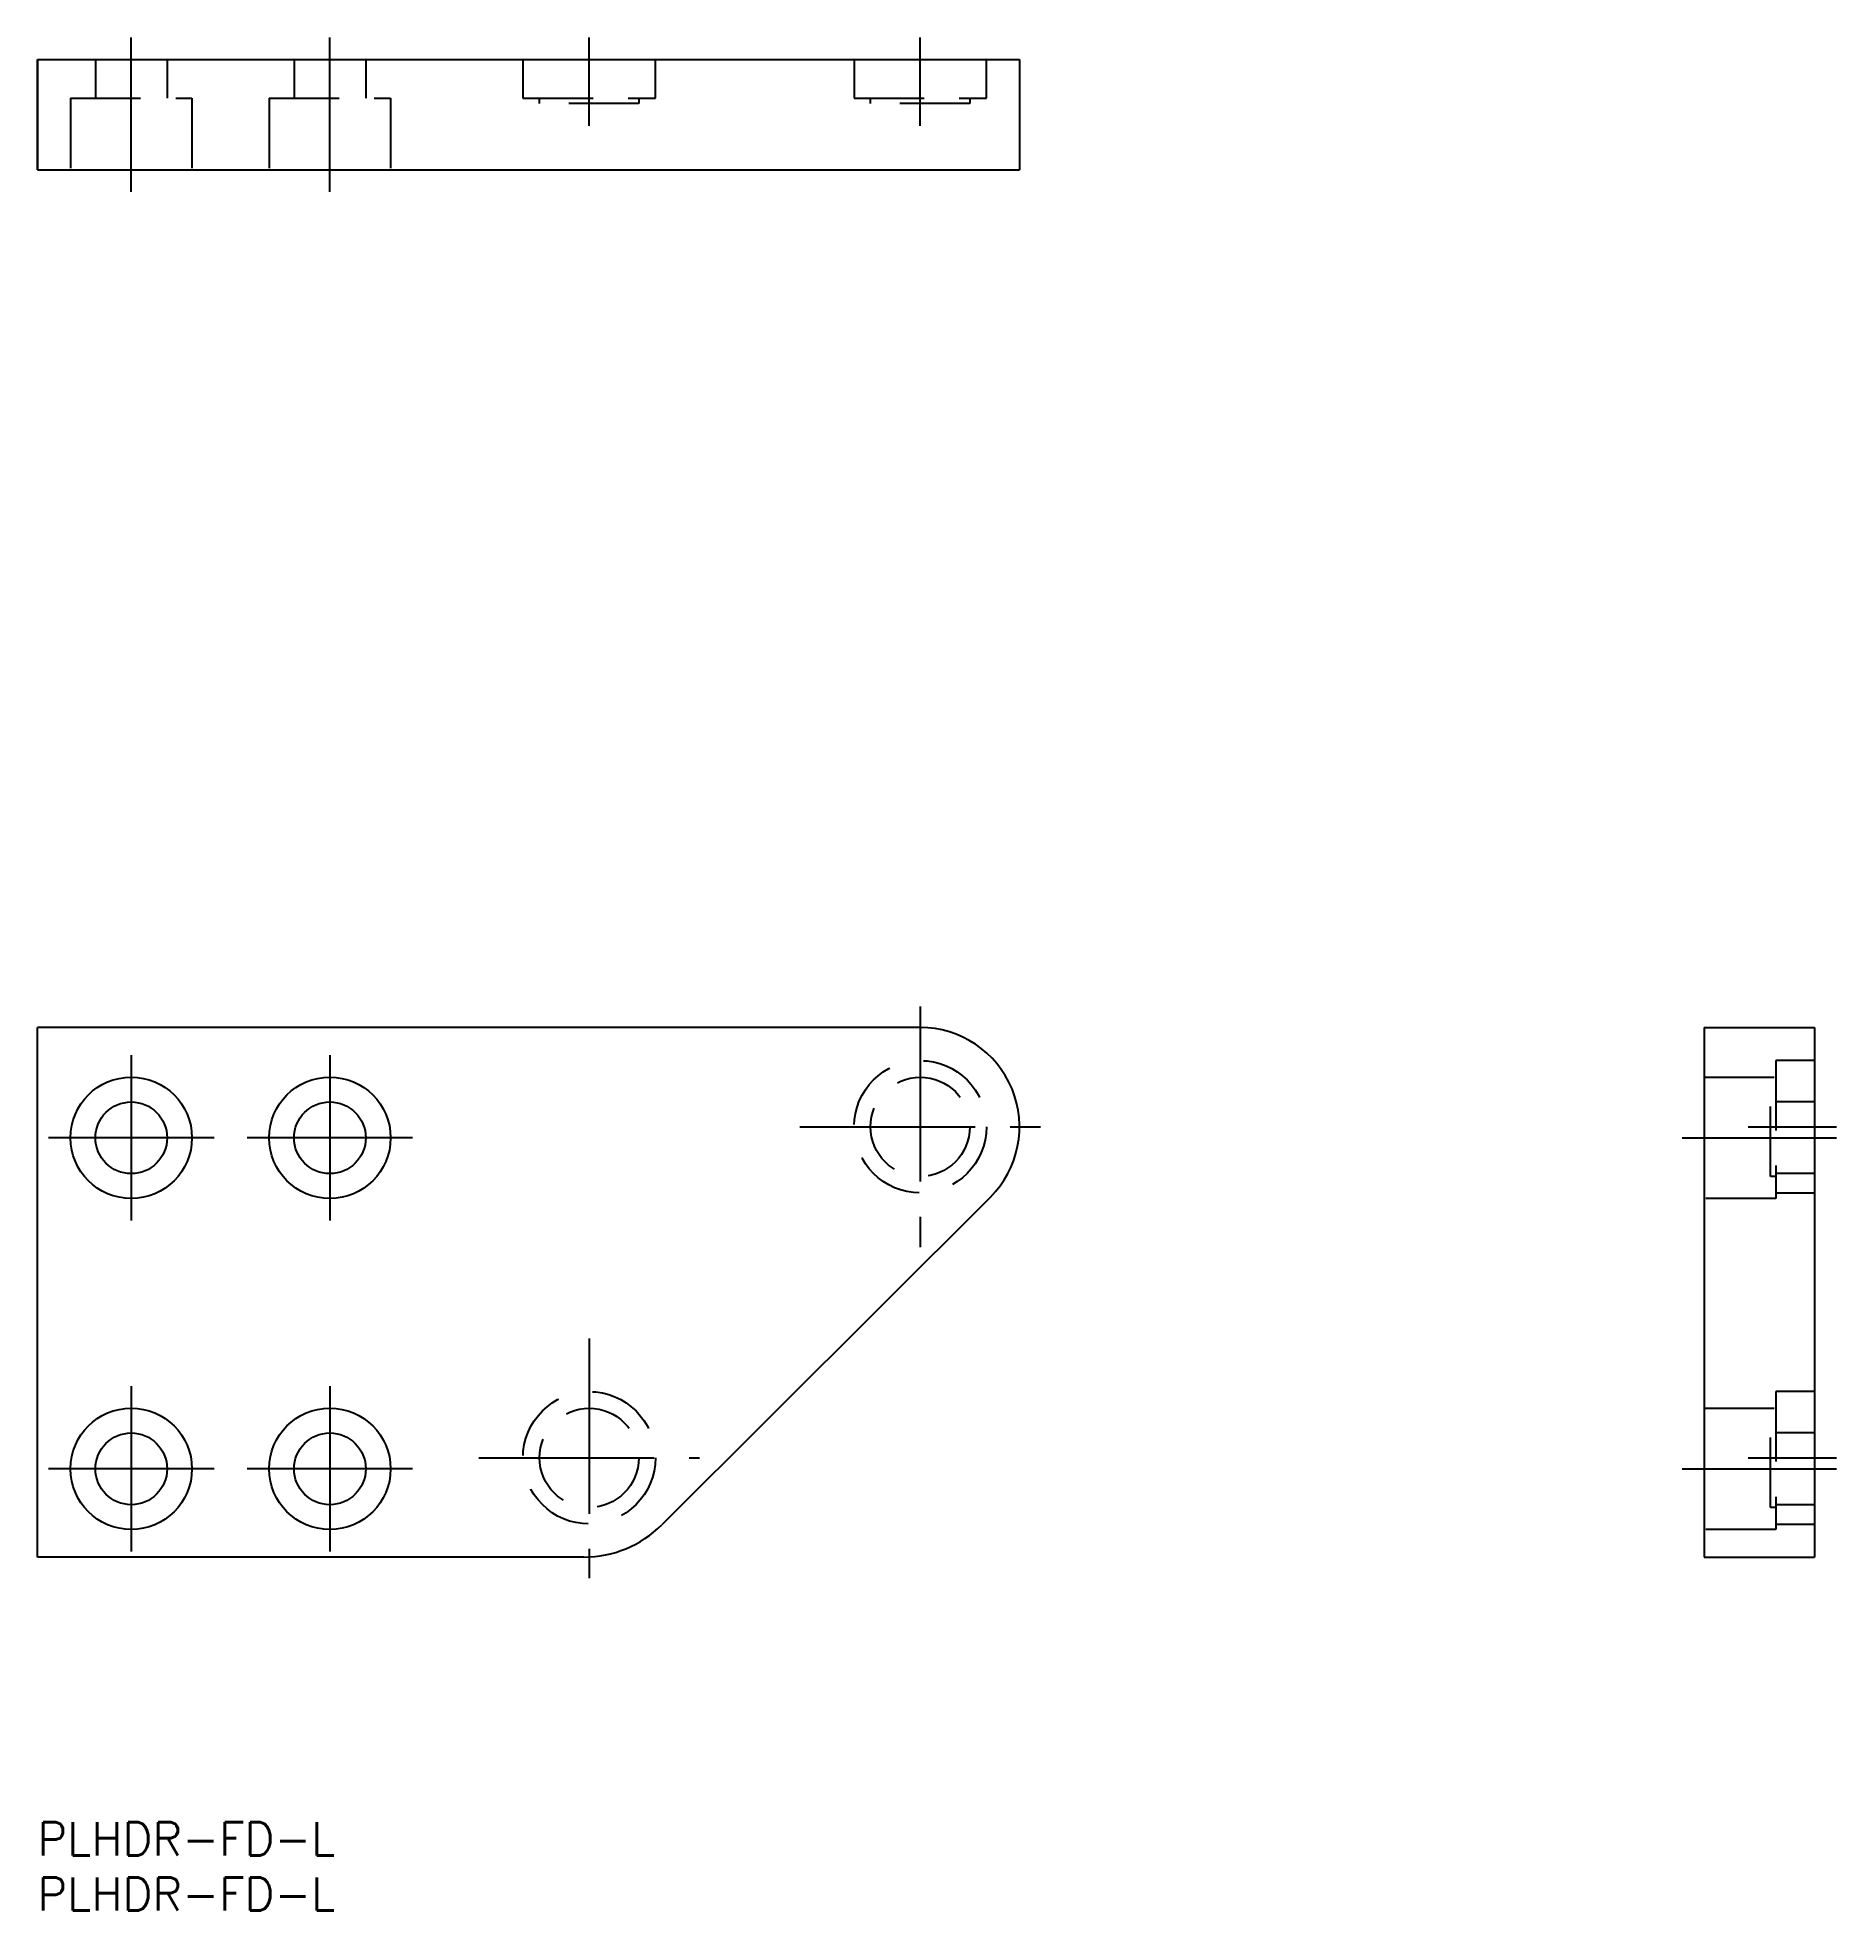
# Model space of a CAD drawing. Extents: x 0 to 163, y -8 to 162.
import ezdxf

# ---------------------------------------------------------------- set-up
doc = ezdxf.new("R2010")
doc.units = 0
doc.header["$LTSCALE"] = 0.5
doc.linetypes.add('CENTER', pattern=[50.8, 31.75, -6.35, 6.35, -6.35])
doc.linetypes.add('DASHED', pattern=[19.05, 12.7, -6.35])
doc.layers.get('0').update_dxf_attribs({"linetype": 'CONTINUOUS'})
doc.layers.add('CENTER', color=1, linetype='CENTER')
doc.styles.get("Standard").update_dxf_attribs({"font": 'txt.shx', "height": 3, "bigfont": 'bigfont.shx'})

# ---------------------------------------------------------------- blocks, each defined once
blk = doc.blocks.new('*U22')
at = {"color": 7, "linetype": 'CONTINUOUS'}
blk.add_text('PLHDR-FD-L', height=3, dxfattribs=at).set_placement((0, -3))
blk = doc.blocks.new('*U23')
at = {"color": 7, "linetype": 'CONTINUOUS'}
blk.add_text('PLHDR-FD-L', height=3, dxfattribs=at).set_placement((0, -8))

msp = doc.modelspace()

# ---------------------------------------------------------------- linework, layer by layer
at = {"color": 7, "linetype": 'CONTINUOUS'}
for p, q in [((0, 159.75), (89, 159.75)), ((0, 149.75), (0, 159.75)), ((0, 159.75), (0, 149.75)), ((89, 159.75), (89, 149.75)), ((0, 149.75), (89, 149.75)), ((80, 72.03), (0, 72.03)), ((0, 24.03), (0, 72.03)), ((151.04, 72.03), (151.04, 24.03)), ((151.04, 72.03), (161.04, 72.03)), ((161.04, 72.03), (161.04, 24.03)), ((80, 63.03), (80, 63.03)), ((86.36, 56.66), (56.57, 26.95)), ((49.51, 24.03), (0, 24.03)), ((151.04, 24.03), (161.04, 24.03))]:
    msp.add_line(p, q, dxfattribs=at)
at = {"color": 3, "linetype": 'DASHED'}
for p, q in [((5.25, 159.75), (5.25, 156.25)), ((11.75, 159.75), (11.75, 156.25)), ((23.25, 159.75), (23.25, 156.25)), ((29.75, 159.75), (29.75, 156.25)), ((44, 159.75), (44, 156.25)), ((56, 156.25), (56, 159.75)), ((74, 159.75), (74, 156.25)), ((86, 156.25), (86, 159.75)), ((3, 156.25), (3, 149.75)), ((3, 156.25), (14, 156.25)), ((14, 156.25), (14, 149.75)), ((21, 156.25), (21, 149.75)), ((21, 156.25), (32, 156.25)), ((32, 156.25), (32, 149.75)), ((44, 156.25), (56, 156.25)), ((45.5, 155.75), (45.5, 156.25)), ((54.5, 156.25), (54.5, 155.75)), ((74, 156.25), (86, 156.25)), ((75.5, 155.75), (75.5, 156.25)), ((84.5, 156.25), (84.5, 155.75)), ((54.5, 155.75), (45.5, 155.75)), ((84.5, 155.75), (75.5, 155.75)), ((157.54, 69.03), (157.54, 56.53)), ((161.04, 69.03), (157.54, 69.03)), ((151.04, 67.53), (157.54, 67.53)), ((157.04, 58.53), (157.04, 67.53)), ((161.04, 65.28), (157.54, 65.28)), ((157.54, 58.53), (157.04, 58.53)), ((161.04, 58.78), (157.54, 58.78)), ((157.54, 56.53), (151.04, 56.53)), ((157.54, 57.03), (161.04, 57.03)), ((151.04, 37.53), (157.54, 37.53)), ((157.04, 28.53), (157.04, 37.53)), ((157.54, 39.03), (157.54, 26.53)), ((161.04, 39.03), (157.54, 39.03)), ((161.04, 35.28), (157.54, 35.28)), ((157.54, 28.53), (157.04, 28.53)), ((161.04, 28.78), (157.54, 28.78)), ((157.54, 26.53), (151.04, 26.53)), ((157.54, 27.03), (161.04, 27.03))]:
    msp.add_line(p, q, dxfattribs=at)
for centre, radius in [((80, 63.03), 6), ((80, 63.03), 4.5), ((50, 33.03), 6), ((50, 33.03), 4.5)]:
    msp.add_circle(centre, radius, dxfattribs=at)
at = {"color": 7, "linetype": 'CONTINUOUS'}
for centre, radius in [((8.5, 62.03), 5.5), ((26.5, 62.03), 5.5), ((8.5, 62.03), 3.25), ((26.5, 62.03), 3.25), ((8.5, 32.03), 5.5), ((26.5, 32.03), 5.5), ((8.5, 32.03), 3.25), ((26.5, 32.03), 3.25)]:
    msp.add_circle(centre, radius, dxfattribs=at)
for centre, radius, start, end in [((80, 63.03), 9, 314.9286, 90), ((49.51, 34.03), 10, 270, 314.9286)]:
    msp.add_arc(centre, radius, start, end, dxfattribs=at)
at = {"layer": 'CENTER', "color": 1, "linetype": 'CENTER'}
for p, q in [((8.5, 147.75), (8.5, 161.75)), ((26.5, 147.75), (26.5, 161.75)), ((50, 153.75), (50, 161.75)), ((80, 153.75), (80, 161.75)), ((80, 73.93), (80, 52.13)), ((8.5, 69.53), (8.5, 54.53)), ((26.5, 69.53), (26.5, 54.53)), ((69.1, 63.03), (90.9, 63.03)), ((155.04, 63.03), (163.04, 63.03)), ((16, 62.03), (1, 62.03)), ((34, 62.03), (19, 62.03)), ((149.04, 62.03), (163.04, 62.03)), ((50, 43.83), (50, 22.13)), ((8.5, 39.53), (8.5, 24.53)), ((26.5, 39.53), (26.5, 24.53)), ((40, 33.03), (59.99, 33.03)), ((155.04, 33.03), (163.04, 33.03)), ((16, 32.03), (1, 32.03)), ((34, 32.03), (19, 32.03)), ((149.04, 32.03), (163.04, 32.03))]:
    msp.add_line(p, q, dxfattribs=at)

# ---------------------------------------------------------------- block references
at = {"color": 7, "linetype": 'CONTINUOUS'}
for name in ['*U22', '*U23']:
    msp.add_blockref(name, (0, 0), dxfattribs=at)

doc.saveas('drawing.dxf')
